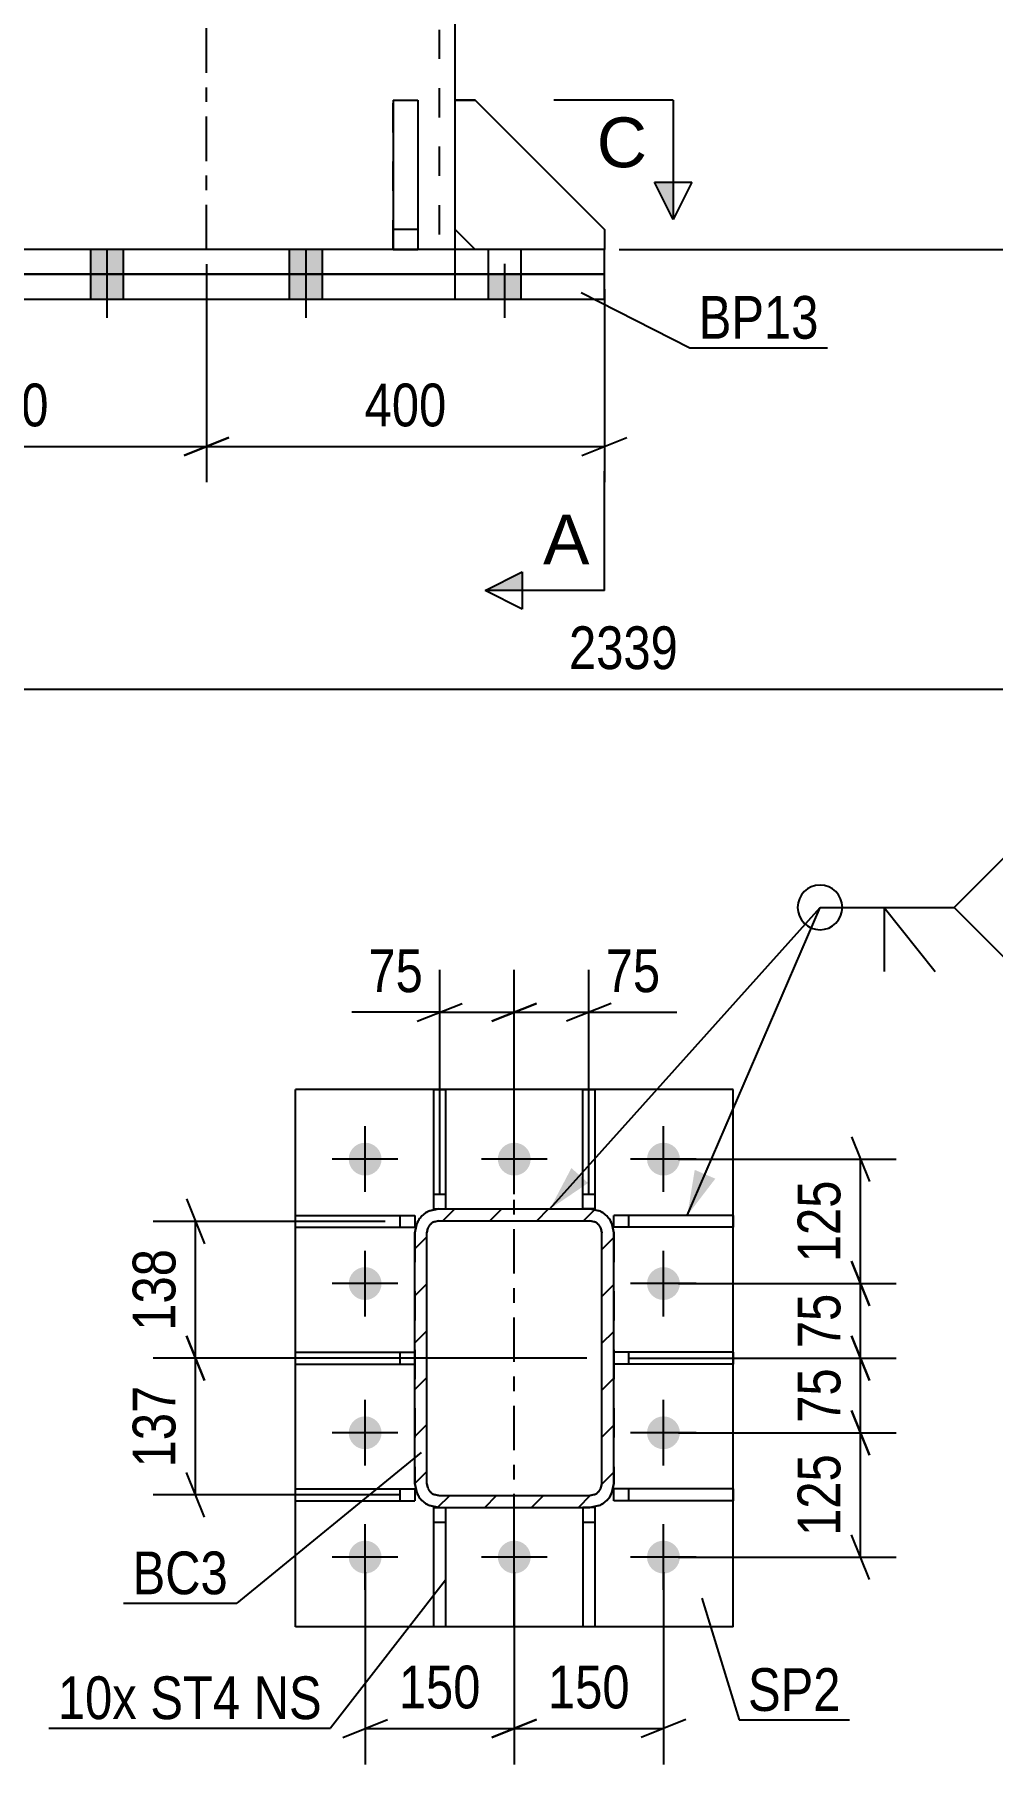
# Model space of a CAD drawing. Header units: millimetres. Extents: x 0 to 841, y 0 to 594.
# Drawn here: x 94.7 to 158.9, y 91.3 to 207.2 of the extents above; entities that cross this region are included whole.
import ezdxf

# ---------------------------------------------------------------- set-up
doc = ezdxf.new("R2010")
doc.units = ezdxf.units.MM
doc.linetypes.add('DXK_LINE_DOT2', pattern=[3.9198, 1.9599, -1.9599])
doc.linetypes.add('DXK_LINE_DOT3', pattern=[5.9187, 2.979, -0.9799, 0.9799, -0.9799])
doc.styles.add('Arial', font='arial.ttf', dxfattribs={"height": 0.2})
doc.styles.add('Arial Narrow', font='ARIALN.TTF', dxfattribs={"height": 0.2})

# ---------------------------------------------------------------- blocks, each defined once
blk = doc.blocks.new('Part-682105598-4507 - 4365')
at = {"color": 2, "linetype": 'Continuous'}
for p, q in [((118.72, 202.8), (118.72, 192.8)), ((118.72, 202.8), (120.39, 202.8)), ((120.39, 202.8), (120.39, 192.8)), ((120.39, 194.14), (118.72, 194.14)), ((118.72, 192.8), (120.39, 192.8))]:
    blk.add_line(p, q, dxfattribs=at)
blk = doc.blocks.new('Part-682105598-4438 - 4365')
at = {"color": 2, "linetype": 'Continuous'}
for p, q in [((124.22, 202.8), (122.89, 202.8)), ((132.89, 194.14), (124.22, 202.8)), ((124.22, 192.8), (122.89, 194.14)), ((132.89, 194.14), (132.89, 192.8))]:
    blk.add_line(p, q, dxfattribs=at)
at = {"color": 7, "linetype": 'DXK_LINE_DOT2'}
for p, q in [((122.89, 194.14), (122.89, 202.8)), ((132.89, 192.8), (124.22, 192.8))]:
    blk.add_line(p, q, dxfattribs=at)
blk = doc.blocks.new('Bolt-682105598-4375 - 4365')
at = {"linetype": 'Continuous'}
for points in [[(100.66, 192.8), (98.46, 192.8), (98.46, 191.14), (100.66, 191.14)], [(113.99, 192.8), (111.79, 192.8), (111.79, 191.14), (113.99, 191.14)]]:
    blk.add_hatch(color=1, dxfattribs=at).paths.add_polyline_path(points)
at = {"color": 1, "linetype": 'DXK_LINE_DOT2'}
for p, q in [((85.12, 191.14), (85.12, 192.8)), ((85.12, 191.14), (85.12, 192.8)), ((86.22, 189.87), (86.22, 192.8)), ((86.22, 189.87), (86.22, 192.8)), ((87.32, 191.14), (87.32, 192.8)), ((87.32, 191.14), (87.32, 192.8)), ((98.46, 191.14), (98.46, 192.8)), ((99.56, 189.87), (99.56, 192.8)), ((100.66, 191.14), (100.66, 192.8)), ((111.79, 191.14), (111.79, 192.8)), ((112.89, 189.87), (112.89, 192.8)), ((113.99, 191.14), (113.99, 192.8)), ((125.12, 191.14), (125.12, 192.8)), ((125.12, 191.14), (125.12, 192.8)), ((126.22, 189.87), (126.22, 192.8)), ((126.22, 189.87), (126.22, 192.8)), ((127.32, 191.14), (127.32, 192.8)), ((127.32, 191.14), (127.32, 192.8))]:
    blk.add_line(p, q, dxfattribs=at)
at = {"color": 1, "linetype": 'Continuous'}
for p, q in [((98.46, 191.14), (98.46, 192.8)), ((99.56, 189.87), (99.56, 192.8)), ((100.66, 191.14), (100.66, 192.8)), ((111.79, 191.14), (111.79, 192.8)), ((112.89, 189.87), (112.89, 192.8)), ((113.99, 191.14), (113.99, 192.8))]:
    blk.add_line(p, q, dxfattribs=at)
blk = doc.blocks.new('Part-682105598-4447 - 4365')
at = {"color": 7, "linetype": 'DXK_LINE_DOT3'}
blk.add_line((106.22, 192.8), (106.22, 242.8), dxfattribs=at)
at = {"color": 7, "linetype": 'DXK_LINE_DOT2'}
for p, q in [((121.82, 242.8), (121.82, 192.8)), ((122.89, 192.8), (89.56, 192.8))]:
    blk.add_line(p, q, dxfattribs=at)
at = {"color": 2, "linetype": 'Continuous'}
blk.add_line((122.89, 192.8), (122.89, 242.8), dxfattribs=at)
blk = doc.blocks.new('Part-682105598-4454 - 4365')
at = {"color": 7, "linetype": 'DXK_LINE_DOT2'}
for p, q in [((118.72, 192.8), (118.72, 202.8)), ((118.72, 202.8), (120.39, 202.8)), ((120.39, 202.8), (120.39, 192.8)), ((120.39, 194.14), (118.72, 194.14)), ((120.39, 192.8), (118.72, 192.8))]:
    blk.add_line(p, q, dxfattribs=at)
blk = doc.blocks.new('Part-682105598-4437 - 4365')
at = {"color": 7, "linetype": 'DXK_LINE_DOT2'}
for p, q in [((122.89, 194.14), (122.89, 202.8)), ((122.89, 202.8), (124.22, 202.8)), ((124.22, 202.8), (132.89, 194.14)), ((124.22, 192.8), (122.89, 194.14)), ((132.89, 194.14), (132.89, 192.8)), ((132.89, 192.8), (124.22, 192.8))]:
    blk.add_line(p, q, dxfattribs=at)
blk = doc.blocks.new('Part-682105598-4568 - 4365')
at = {"color": 2, "linetype": 'Continuous'}
for p, q in [((132.89, 192.8), (79.56, 192.8)), ((79.56, 192.8), (79.56, 191.14)), ((89.56, 191.14), (89.56, 192.8)), ((122.89, 191.14), (122.89, 192.8)), ((132.89, 191.14), (132.89, 192.8)), ((79.56, 191.14), (132.89, 191.14))]:
    blk.add_line(p, q, dxfattribs=at)
blk = doc.blocks.new('Part-682105598-38322 - 4365')
at = {"color": 2, "linetype": 'Continuous'}
for p, q in [((132.89, 191.14), (79.56, 191.14)), ((79.56, 191.14), (79.56, 189.47)), ((89.56, 189.47), (89.56, 191.14)), ((122.89, 189.47), (122.89, 191.14)), ((132.89, 189.47), (132.89, 191.14)), ((79.56, 189.47), (132.89, 189.47))]:
    blk.add_line(p, q, dxfattribs=at)
blk = doc.blocks.new('Bolt-682105598-38323 - 4365')
at = {"linetype": 'Continuous'}
for points in [[(87.32, 191.14), (85.12, 191.14), (85.12, 189.47), (87.32, 189.47)], [(87.32, 191.14), (85.12, 191.14), (85.12, 189.47), (87.32, 189.47)], [(100.66, 191.14), (98.46, 191.14), (98.46, 189.47), (100.66, 189.47)], [(100.66, 191.14), (98.46, 191.14), (98.46, 189.47), (100.66, 189.47)], [(113.99, 191.14), (111.79, 191.14), (111.79, 189.47), (113.99, 189.47)], [(113.99, 191.14), (111.79, 191.14), (111.79, 189.47), (113.99, 189.47)], [(127.32, 191.14), (125.12, 191.14), (125.12, 189.47), (127.32, 189.47)], [(127.32, 191.14), (125.12, 191.14), (125.12, 189.47), (127.32, 189.47)]]:
    blk.add_hatch(color=1, dxfattribs=at).paths.add_polyline_path(points)
at = {"color": 1, "linetype": 'Continuous'}
for p, q in [((85.12, 189.47), (85.12, 191.14)), ((85.12, 189.47), (85.12, 191.14)), ((86.22, 188.2), (86.22, 191.14)), ((86.22, 188.2), (86.22, 191.14)), ((87.32, 189.47), (87.32, 191.14)), ((87.32, 189.47), (87.32, 191.14)), ((98.46, 189.47), (98.46, 191.14)), ((98.46, 189.47), (98.46, 191.14)), ((99.56, 188.2), (99.56, 191.14)), ((99.56, 188.2), (99.56, 191.14)), ((100.66, 189.47), (100.66, 191.14)), ((100.66, 189.47), (100.66, 191.14)), ((111.79, 189.47), (111.79, 191.14)), ((111.79, 189.47), (111.79, 191.14)), ((112.89, 188.2), (112.89, 191.14)), ((112.89, 188.2), (112.89, 191.14)), ((113.99, 189.47), (113.99, 191.14)), ((113.99, 189.47), (113.99, 191.14)), ((125.12, 189.47), (125.12, 191.14)), ((125.12, 189.47), (125.12, 191.14)), ((126.22, 188.2), (126.22, 191.14)), ((126.22, 188.2), (126.22, 191.14)), ((127.32, 189.47), (127.32, 191.14)), ((127.32, 189.47), (127.32, 191.14))]:
    blk.add_line(p, q, dxfattribs=at)
blk = doc.blocks.new('Part-682105598-2612 - 2602')
at = {"color": 2, "linetype": 'Continuous'}
for p, q in [((141.52, 128.06), (133.52, 128.06)), ((133.52, 127.26), (133.52, 128.06)), ((141.52, 128.06), (141.52, 127.26)), ((141.52, 127.26), (133.52, 127.26))]:
    blk.add_line(p, q, dxfattribs=at)
at = {"color": 7, "linetype": 'DXK_LINE_DOT2'}
blk.add_line((134.52, 127.26), (134.52, 128.06), dxfattribs=at)
blk = doc.blocks.new('Part-682105598-2622 - 2602')
at = {"color": 2, "linetype": 'Continuous'}
for p, q in [((121.45, 100.49), (121.45, 108.49)), ((121.45, 108.49), (121.79, 108.49)), ((122.25, 108.49), (122.25, 100.49)), ((122.25, 100.49), (121.45, 100.49))]:
    blk.add_line(p, q, dxfattribs=at)
at = {"color": 7, "linetype": 'DXK_LINE_DOT2'}
for p, q in [((121.79, 108.49), (122.25, 108.49)), ((121.45, 107.49), (122.25, 107.49))]:
    blk.add_line(p, q, dxfattribs=at)
blk = doc.blocks.new('Part-682105598-2627 - 2602')
at = {"color": 2, "linetype": 'Continuous'}
for p, q in [((131.45, 108.49), (131.45, 100.49)), ((132.25, 108.49), (131.92, 108.49)), ((132.25, 108.49), (132.25, 100.49)), ((132.25, 100.49), (131.45, 100.49))]:
    blk.add_line(p, q, dxfattribs=at)
at = {"color": 7, "linetype": 'DXK_LINE_DOT2'}
for p, q in [((131.92, 108.49), (131.45, 108.49)), ((131.45, 107.49), (132.25, 107.49))]:
    blk.add_line(p, q, dxfattribs=at)
blk = doc.blocks.new('Part-682105598-2658 - 2602')
at = {"linetype": 'Continuous'}
h = blk.add_hatch(dxfattribs=at)
h.set_pattern_fill('', scale=0.7, style=0, pattern_type=0)
h.set_pattern_definition([(45, (120.1851, 110.0929), (-1.57154, 1.57154), [])])
h.paths.add_polyline_path([(120.19, 126.89), (120.19, 110.09), (120.31, 109.48), (120.65, 108.96), (121.17, 108.61), (121.79, 108.49), (131.92, 108.49), (132.53, 108.61), (133.05, 108.96), (133.4, 109.48), (133.52, 110.09), (133.52, 126.89), (133.4, 127.51), (133.05, 128.02), (132.53, 128.37), (131.92, 128.49), (121.79, 128.49), (121.17, 128.37), (120.65, 128.02), (120.31, 127.51)])
h.paths.add_polyline_path([(121.22, 127.46), (121.48, 127.63), (121.79, 127.69), (131.92, 127.69), (132.22, 127.63), (132.48, 127.46), (132.66, 127.2), (132.72, 126.89), (132.72, 110.09), (132.66, 109.79), (132.48, 109.53), (132.22, 109.35), (131.92, 109.29), (121.79, 109.29), (121.48, 109.35), (121.22, 109.53), (121.05, 109.79), (120.99, 110.09), (120.99, 126.89), (121.05, 127.2)])
at = {"color": 7, "linetype": 'DXK_LINE_DOT2'}
for p, q in [((121.17, 128.37), (121.79, 128.49)), ((121.79, 127.69), (121.48, 127.63)), ((121.79, 128.49), (131.92, 128.49)), ((121.79, 127.69), (131.92, 127.69)), ((131.92, 128.49), (132.53, 128.37)), ((132.22, 127.63), (131.92, 127.69)), ((120.19, 126.89), (120.31, 127.51)), ((120.19, 126.89), (120.19, 110.09)), ((121.05, 127.2), (120.99, 126.89)), ((120.99, 110.09), (120.99, 126.89)), ((132.72, 126.89), (132.66, 127.2)), ((132.72, 110.09), (132.72, 126.89)), ((133.4, 127.51), (133.52, 126.89)), ((133.52, 126.89), (133.52, 110.09)), ((120.31, 109.48), (120.19, 110.09)), ((120.99, 110.09), (121.05, 109.79)), ((121.48, 109.35), (121.79, 109.29)), ((121.79, 109.29), (131.92, 109.29)), ((131.92, 109.29), (132.22, 109.35)), ((132.66, 109.79), (132.72, 110.09)), ((133.52, 110.09), (133.4, 109.48)), ((121.79, 108.49), (121.17, 108.61)), ((121.79, 108.49), (131.92, 108.49)), ((132.53, 108.61), (131.92, 108.49))]:
    blk.add_line(p, q, dxfattribs=at)
at = {"color": 2, "linetype": 'Continuous'}
for p, q in [((121.79, 128.49), (121.17, 128.37)), ((121.48, 127.63), (121.79, 127.69)), ((121.79, 128.49), (131.92, 128.49)), ((121.79, 127.69), (131.92, 127.69)), ((132.53, 128.37), (131.92, 128.49)), ((131.92, 127.69), (132.22, 127.63)), ((120.31, 127.51), (120.19, 126.89)), ((120.19, 110.09), (120.19, 126.89)), ((120.99, 126.89), (121.05, 127.2)), ((120.99, 110.09), (120.99, 126.89)), ((132.66, 127.2), (132.72, 126.89)), ((132.72, 110.09), (132.72, 126.89)), ((133.52, 126.89), (133.4, 127.51)), ((133.52, 110.09), (133.52, 126.89)), ((120.19, 110.09), (120.31, 109.48)), ((121.05, 109.79), (120.99, 110.09)), ((121.79, 109.29), (121.48, 109.35)), ((121.79, 109.29), (131.92, 109.29)), ((132.22, 109.35), (131.92, 109.29)), ((132.72, 110.09), (132.66, 109.79)), ((133.4, 109.48), (133.52, 110.09)), ((121.17, 108.61), (121.79, 108.49)), ((121.79, 108.49), (131.92, 108.49)), ((131.92, 108.49), (132.53, 108.61))]:
    blk.add_line(p, q, dxfattribs=at)
at = {"color": 7, "linetype": 'DXK_LINE_DOT3'}
blk.add_line((126.85, 118.49), (126.85, 118.49), dxfattribs=at)
at = {"color": 7, "linetype": 'DXK_LINE_DOT2'}
for centre, radius, start, end in [((121.79, 126.89), 1.6, 112.5, 157.5), ((121.79, 126.89), 0.8, 112.5, 157.5), ((131.92, 126.89), 0.8, 22.5, 67.5), ((131.92, 126.89), 1.6, 22.5, 67.5), ((121.79, 110.09), 1.6, 202.5, 247.5), ((121.79, 110.09), 0.8, 202.5, 247.5), ((131.92, 110.09), 0.8, 292.5, 337.5), ((131.92, 110.09), 1.6, 292.5, 337.5)]:
    blk.add_arc(centre, radius, start, end, dxfattribs=at)
at = {"color": 2, "linetype": 'Continuous'}
for centre, radius, start, end in [((121.79, 126.89), 1.6, 112.5, 157.5), ((121.79, 126.89), 0.8, 112.5, 157.5), ((131.92, 126.89), 0.8, 22.5, 67.5), ((131.92, 126.89), 1.6, 22.5, 67.5), ((121.79, 110.09), 1.6, 202.5, 247.5), ((121.79, 110.09), 0.8, 202.5, 247.5), ((131.92, 110.09), 0.8, 292.5, 337.5), ((131.92, 110.09), 1.6, 292.5, 337.5)]:
    blk.add_arc(centre, radius, start, end, dxfattribs=at)
blk = doc.blocks.new('Part-682105598-2642 - 2602')
at = {"color": 2, "linetype": 'Continuous'}
for p, q in [((112.19, 100.49), (112.19, 136.49)), ((141.52, 136.49), (112.19, 136.49)), ((141.52, 100.49), (141.52, 136.49)), ((141.52, 100.49), (112.19, 100.49))]:
    blk.add_line(p, q, dxfattribs=at)
at = {"color": 7, "linetype": 'DXK_LINE_DOT3'}
blk.add_line((126.85, 100.49), (126.85, 136.49), dxfattribs=at)
blk = doc.blocks.new('Bolt-682105598-2728 - 2602')
at = {"linetype": 'Continuous'}
for points in [[(115.75, 131.83, -1), (117.95, 131.83, -1)], [(125.75, 131.83, -1), (127.95, 131.83, -1)], [(135.75, 131.83, -1), (137.95, 131.83, -1)], [(115.75, 123.49, -1), (117.95, 123.49, -1)], [(135.75, 123.49, -1), (137.95, 123.49, -1)], [(115.75, 113.49, -1), (117.95, 113.49, -1)], [(135.75, 113.49, -1), (137.95, 113.49, -1)], [(115.75, 105.16, -1), (117.95, 105.16, -1)], [(125.75, 105.16, -1), (127.95, 105.16, -1)], [(135.75, 105.16, -1), (137.95, 105.16, -1)]]:
    blk.add_hatch(color=1, dxfattribs=at).paths.add_polyline_path(points)
at = {"color": 1, "linetype": 'Continuous'}
for p, q in [((116.85, 129.63), (116.85, 134.03)), ((126.85, 129.63), (126.85, 134.03)), ((136.85, 129.63), (136.85, 134.03)), ((119.05, 131.83), (114.65, 131.83)), ((129.05, 131.83), (124.65, 131.83)), ((139.05, 131.83), (134.65, 131.83)), ((116.85, 121.29), (116.85, 125.69)), ((136.85, 121.29), (136.85, 125.69)), ((119.05, 123.49), (114.65, 123.49)), ((139.05, 123.49), (134.65, 123.49)), ((116.85, 111.29), (116.85, 115.69)), ((136.85, 111.29), (136.85, 115.69)), ((119.05, 113.49), (114.65, 113.49)), ((139.05, 113.49), (134.65, 113.49)), ((116.85, 102.96), (116.85, 107.36)), ((126.85, 102.96), (126.85, 107.36)), ((136.85, 102.96), (136.85, 107.36)), ((119.05, 105.16), (114.65, 105.16)), ((129.05, 105.16), (124.65, 105.16)), ((139.05, 105.16), (134.65, 105.16))]:
    blk.add_line(p, q, dxfattribs=at)
blk = doc.blocks.new('Part-682105598-2664 - 2602')
at = {"color": 2, "linetype": 'Continuous'}
for p, q in [((141.52, 118.89), (133.52, 118.89)), ((141.52, 118.89), (141.52, 118.09)), ((141.52, 118.09), (133.52, 118.09))]:
    blk.add_line(p, q, dxfattribs=at)
at = {"color": 7, "linetype": 'DXK_LINE_DOT2'}
for p, q in [((133.52, 118.89), (133.52, 118.09)), ((134.52, 118.09), (134.52, 118.89))]:
    blk.add_line(p, q, dxfattribs=at)
blk = doc.blocks.new('Part-682105598-2669 - 2602')
at = {"color": 2, "linetype": 'Continuous'}
for p, q in [((112.19, 127.26), (112.19, 128.06)), ((112.19, 128.06), (120.19, 128.06)), ((120.19, 128.06), (120.19, 127.26)), ((112.19, 127.26), (120.19, 127.26))]:
    blk.add_line(p, q, dxfattribs=at)
at = {"color": 7, "linetype": 'DXK_LINE_DOT2'}
blk.add_line((119.19, 127.26), (119.19, 128.06), dxfattribs=at)
blk = doc.blocks.new('Part-682105598-2679 - 2602')
at = {"color": 2, "linetype": 'Continuous'}
for p, q in [((112.19, 118.09), (112.19, 118.89)), ((112.19, 118.89), (120.19, 118.89)), ((112.19, 118.09), (120.19, 118.09))]:
    blk.add_line(p, q, dxfattribs=at)
at = {"color": 7, "linetype": 'DXK_LINE_DOT2'}
for p, q in [((119.19, 118.09), (119.19, 118.89)), ((120.19, 118.89), (120.19, 118.09))]:
    blk.add_line(p, q, dxfattribs=at)
blk = doc.blocks.new('Part-682105598-2684 - 2602')
at = {"color": 2, "linetype": 'Continuous'}
for p, q in [((121.45, 128.49), (121.45, 136.49)), ((121.45, 136.49), (122.25, 136.49)), ((122.25, 136.49), (122.25, 128.49)), ((121.45, 128.49), (121.79, 128.49))]:
    blk.add_line(p, q, dxfattribs=at)
at = {"color": 7, "linetype": 'DXK_LINE_DOT2'}
for p, q in [((121.45, 129.49), (122.25, 129.49)), ((121.79, 128.49), (122.25, 128.49))]:
    blk.add_line(p, q, dxfattribs=at)
blk = doc.blocks.new('Part-682105598-2689 - 2602')
at = {"color": 2, "linetype": 'Continuous'}
for p, q in [((131.45, 128.49), (131.45, 136.49)), ((131.45, 136.49), (132.25, 136.49)), ((132.25, 136.49), (132.25, 128.49)), ((132.25, 128.49), (131.92, 128.49))]:
    blk.add_line(p, q, dxfattribs=at)
at = {"color": 7, "linetype": 'DXK_LINE_DOT2'}
for p, q in [((131.45, 129.49), (132.25, 129.49)), ((131.92, 128.49), (131.45, 128.49))]:
    blk.add_line(p, q, dxfattribs=at)
blk = doc.blocks.new('Part-682105598-2692 - 2602')
at = {"color": 2, "linetype": 'Continuous'}
for p, q in [((141.52, 109.73), (133.52, 109.73)), ((133.52, 108.93), (133.52, 109.73)), ((141.52, 109.73), (141.52, 108.93)), ((141.52, 108.93), (133.52, 108.93))]:
    blk.add_line(p, q, dxfattribs=at)
at = {"color": 7, "linetype": 'DXK_LINE_DOT2'}
blk.add_line((134.52, 108.93), (134.52, 109.73), dxfattribs=at)
blk = doc.blocks.new('Part-682105598-2695 - 2602')
at = {"color": 2, "linetype": 'Continuous'}
for p, q in [((112.19, 108.93), (112.19, 109.73)), ((112.19, 109.73), (120.19, 109.73)), ((120.19, 109.73), (120.19, 108.93)), ((112.19, 108.93), (120.19, 108.93))]:
    blk.add_line(p, q, dxfattribs=at)
at = {"color": 7, "linetype": 'DXK_LINE_DOT2'}
blk.add_line((119.19, 108.93), (119.19, 109.73), dxfattribs=at)
blk = doc.blocks.new('StraightDimension-682105598-42518 - 4365')
at = {"color": 7, "linetype": 'Continuous'}
for p, q in [((229.16, 290.3), (227.96, 293.3)), ((190.84, 291.8), (237.18, 291.8)), ((228.56, 192.8), (228.56, 291.8)), ((227.96, 194.3), (229.16, 191.3)), ((133.89, 192.8), (231.69, 192.8))]:
    blk.add_line(p, q, dxfattribs=at)
at = {"color": 0}
blk.add_wipeout([(227.81, 246.56), (223.61, 246.56), (223.61, 238.05), (227.81, 238.05)], dxfattribs=at)
at = {"color": 3, "style": 'Arial Narrow'}
blk.add_text('4542', height=2.863, rotation=90.0002, dxfattribs=at).set_placement((227.21, 238.65))
at = {"color": 0, "linetype": 'Continuous'}
for points in [[(237.78, 292.4), (237.78, 296.6), (229.26, 296.6), (229.26, 292.4)], [(232.29, 193.4), (232.29, 197.6), (229.26, 197.6), (229.26, 193.4)]]:
    blk.add_wipeout(points, dxfattribs=at)
at = {"color": 3, "linetype": 'Continuous', "style": 'Arial Narrow'}
for s, height, p in [('4542', 2.863, (229.86, 293)), ('0', 2.86, (229.86, 194))]:
    blk.add_text(s, height=height, dxfattribs=at).set_placement(p)
blk = doc.blocks.new('StraightDimension-682105598-4850 - 4365')
at = {"color": 7, "linetype": 'Continuous'}
blk.add_line((56.22, 163.32), (212.13, 163.32), dxfattribs=at)
at = {"color": 0}
blk.add_wipeout([(138.43, 164.07), (138.43, 168.27), (129.92, 168.27), (129.92, 164.07)], dxfattribs=at)
at = {"color": 3, "style": 'Arial Narrow'}
blk.add_text('2339', height=2.863, dxfattribs=at).set_placement((130.52, 164.67))
blk = doc.blocks.new('StraightDimension-682105598-4859 - 4365')
at = {"color": 7, "linetype": 'Continuous'}
for p, q in [((106.22, 191.8), (106.22, 177.19)), ((132.89, 190.14), (132.89, 177.19)), ((107.72, 180.19), (104.72, 178.99)), ((131.39, 178.99), (134.39, 180.19)), ((106.22, 179.59), (132.89, 179.59))]:
    blk.add_line(p, q, dxfattribs=at)
at = {"color": 0}
blk.add_wipeout([(122.9, 180.34), (122.9, 184.54), (116.22, 184.54), (116.22, 180.34)], dxfattribs=at)
at = {"color": 3, "style": 'Arial Narrow'}
blk.add_text('400', height=2.863, dxfattribs=at).set_placement((116.82, 180.94))
blk = doc.blocks.new('StraightDimension-682105598-4872 - 4365')
at = {"color": 7, "linetype": 'Continuous'}
for p, q in [((106.22, 191.8), (106.22, 177.19)), ((79.56, 190.14), (79.56, 177.19)), ((81.06, 180.19), (78.06, 178.99)), ((104.72, 178.99), (107.72, 180.19)), ((79.56, 179.59), (106.22, 179.59))]:
    blk.add_line(p, q, dxfattribs=at)
at = {"color": 0}
blk.add_wipeout([(96.23, 180.34), (96.23, 184.54), (89.55, 184.54), (89.55, 180.34)], dxfattribs=at)
at = {"color": 3, "style": 'Arial Narrow'}
blk.add_text('400', height=2.863, dxfattribs=at).set_placement((90.15, 180.94))
blk = doc.blocks.new('StraightDimension-682105598-38431 - 2602')
at = {"color": 7, "linetype": 'Continuous'}
for p, q in [((126.85, 104.16), (126.85, 91.27)), ((136.85, 104.16), (136.85, 91.27)), ((125.35, 93.07), (128.35, 94.27)), ((138.35, 94.27), (135.35, 93.07)), ((126.85, 93.67), (136.85, 93.67))]:
    blk.add_line(p, q, dxfattribs=at)
at = {"color": 0}
blk.add_wipeout([(135.19, 94.42), (135.19, 98.62), (128.51, 98.62), (128.51, 94.42)], dxfattribs=at)
at = {"color": 3, "style": 'Arial Narrow'}
blk.add_text('150', height=2.863, dxfattribs=at).set_placement((129.11, 95.02))
blk = doc.blocks.new('StraightDimension-682105598-16149 - 2602')
at = {"color": 7, "linetype": 'Continuous'}
for p, q in [((104.88, 129.16), (106.08, 126.16)), ((118.19, 127.66), (102.63, 127.66)), ((105.48, 118.49), (105.48, 127.66)), ((106.08, 116.99), (104.88, 119.99)), ((131.72, 118.49), (102.63, 118.49))]:
    blk.add_line(p, q, dxfattribs=at)
at = {"color": 0}
blk.add_wipeout([(104.73, 126.42), (100.53, 126.42), (100.53, 119.73), (104.73, 119.73)], dxfattribs=at)
at = {"color": 3, "style": 'Arial Narrow'}
blk.add_text('138', height=2.863, rotation=90.0002, dxfattribs=at).set_placement((104.13, 120.33))
blk = doc.blocks.new('StraightDimension-682105598-38444 - 2602')
at = {"color": 7, "linetype": 'Continuous'}
for p, q in [((149.46, 133.33), (150.66, 130.33)), ((137.85, 131.83), (152.46, 131.83)), ((150.06, 123.49), (150.06, 131.83)), ((150.66, 121.99), (149.46, 124.99)), ((137.85, 123.49), (152.46, 123.49))]:
    blk.add_line(p, q, dxfattribs=at)
at = {"color": 0}
blk.add_wipeout([(149.31, 131), (145.11, 131), (145.11, 124.32), (149.31, 124.32)], dxfattribs=at)
at = {"color": 3, "style": 'Arial Narrow'}
blk.add_text('125', height=2.863, rotation=90.0002, dxfattribs=at).set_placement((148.71, 124.92))
blk = doc.blocks.new('StraightDimension-682105598-2894 - 2602')
at = {"color": 7, "linetype": 'Continuous'}
for p, q in [((126.85, 129.49), (126.85, 144.52)), ((131.85, 129.49), (131.85, 144.52)), ((125.35, 141.07), (128.35, 142.27)), ((126.85, 141.67), (131.85, 141.67)), ((133.35, 142.27), (130.35, 141.07)), ((131.85, 141.67), (137.76, 141.67)), ((131.85, 141.67), (137.76, 141.67))]:
    blk.add_line(p, q, dxfattribs=at)
at = {"color": 0}
blk.add_wipeout([(137.23, 142.42), (137.23, 146.62), (132.38, 146.62), (132.38, 142.42)], dxfattribs=at)
at = {"color": 3, "style": 'Arial Narrow'}
blk.add_text('75', height=2.863, dxfattribs=at).set_placement((132.98, 143.02))
blk = doc.blocks.new('StraightDimension-682105598-2900 - 2602')
at = {"color": 7, "linetype": 'Continuous'}
for p, q in [((121.85, 129.49), (121.85, 144.52)), ((126.85, 129.49), (126.85, 144.52)), ((121.85, 141.67), (115.95, 141.67)), ((121.85, 141.67), (115.95, 141.67)), ((120.35, 141.07), (123.35, 142.27)), ((121.85, 141.67), (126.85, 141.67)), ((128.35, 142.27), (125.35, 141.07))]:
    blk.add_line(p, q, dxfattribs=at)
at = {"color": 0}
blk.add_wipeout([(121.33, 142.42), (121.33, 146.62), (116.47, 146.62), (116.47, 142.42)], dxfattribs=at)
at = {"color": 3, "style": 'Arial Narrow'}
blk.add_text('75', height=2.863, dxfattribs=at).set_placement((117.07, 143.02))
blk = doc.blocks.new('StraightDimension-682105598-16150 - 2602')
at = {"color": 7, "linetype": 'Continuous'}
for p, q in [((104.88, 119.99), (106.08, 116.99)), ((131.72, 118.49), (102.63, 118.49)), ((105.48, 109.33), (105.48, 118.49)), ((106.08, 107.83), (104.88, 110.83)), ((119.19, 109.33), (102.63, 109.33))]:
    blk.add_line(p, q, dxfattribs=at)
at = {"color": 0}
blk.add_wipeout([(104.73, 117.25), (100.53, 117.25), (100.53, 110.57), (104.73, 110.57)], dxfattribs=at)
at = {"color": 3, "style": 'Arial Narrow'}
blk.add_text('137', height=2.863, rotation=90.0002, dxfattribs=at).set_placement((104.13, 111.17))
blk = doc.blocks.new('StraightDimension-682105598-38429 - 2602')
at = {"color": 7, "linetype": 'Continuous'}
for p, q in [((116.85, 104.16), (116.85, 91.27)), ((126.85, 104.16), (126.85, 91.27)), ((115.35, 93.07), (118.35, 94.27)), ((128.35, 94.27), (125.35, 93.07)), ((116.85, 93.67), (126.85, 93.67))]:
    blk.add_line(p, q, dxfattribs=at)
at = {"color": 0}
blk.add_wipeout([(125.19, 94.42), (125.19, 98.62), (118.51, 98.62), (118.51, 94.42)], dxfattribs=at)
at = {"color": 3, "style": 'Arial Narrow'}
blk.add_text('150', height=2.863, dxfattribs=at).set_placement((119.11, 95.02))
blk = doc.blocks.new('StraightDimension-682105598-38445 - 2602')
at = {"color": 7, "linetype": 'Continuous'}
for p, q in [((149.46, 124.99), (150.66, 121.99)), ((137.85, 123.49), (152.46, 123.49)), ((150.06, 118.49), (150.06, 123.49)), ((150.66, 116.99), (149.46, 119.99)), ((134.52, 118.49), (152.46, 118.49))]:
    blk.add_line(p, q, dxfattribs=at)
at = {"color": 0}
blk.add_wipeout([(149.31, 123.42), (145.11, 123.42), (145.11, 118.56), (149.31, 118.56)], dxfattribs=at)
at = {"color": 3, "style": 'Arial Narrow'}
blk.add_text('75', height=2.863, rotation=90.0002, dxfattribs=at).set_placement((148.71, 119.16))
blk = doc.blocks.new('StraightDimension-682105598-38446 - 2602')
at = {"color": 7, "linetype": 'Continuous'}
for p, q in [((149.46, 119.99), (150.66, 116.99)), ((134.52, 118.49), (152.46, 118.49)), ((150.06, 113.49), (150.06, 118.49)), ((150.66, 111.99), (149.46, 114.99)), ((137.85, 113.49), (152.46, 113.49))]:
    blk.add_line(p, q, dxfattribs=at)
at = {"color": 0}
blk.add_wipeout([(149.31, 118.42), (145.11, 118.42), (145.11, 113.56), (149.31, 113.56)], dxfattribs=at)
at = {"color": 3, "style": 'Arial Narrow'}
blk.add_text('75', height=2.863, rotation=90.0002, dxfattribs=at).set_placement((148.71, 114.16))
blk = doc.blocks.new('StraightDimension-682105598-38447 - 2602')
at = {"color": 7, "linetype": 'Continuous'}
for p, q in [((149.46, 114.99), (150.66, 111.99)), ((137.85, 113.49), (152.46, 113.49)), ((150.06, 105.16), (150.06, 113.49)), ((150.66, 103.66), (149.46, 106.66)), ((137.85, 105.16), (152.46, 105.16))]:
    blk.add_line(p, q, dxfattribs=at)
at = {"color": 0}
blk.add_wipeout([(149.31, 112.67), (145.11, 112.67), (145.11, 105.98), (149.31, 105.98)], dxfattribs=at)
at = {"color": 3, "style": 'Arial Narrow'}
blk.add_text('125', height=2.863, rotation=90.0002, dxfattribs=at).set_placement((148.71, 106.58))
blk = doc.blocks.new('SectionMark-682105598-5031 - 4365')
at = {"linetype": 'Continuous'}
for points in [[(68.57, 197.3), (69.82, 197.3), (68.57, 194.8)], [(136.25, 197.3), (137.5, 197.3), (137.5, 194.8)]]:
    blk.add_hatch(color=6, dxfattribs=at).paths.add_polyline_path(points)
at = {"color": 6, "linetype": 'Continuous'}
for p, q in [((68.57, 202.8), (76.57, 202.8)), ((68.57, 202.8), (68.57, 194.8)), ((137.5, 202.8), (129.5, 202.8)), ((137.5, 202.8), (137.5, 194.8)), ((68.57, 194.8), (67.32, 197.3)), ((69.82, 197.3), (67.32, 197.3)), ((68.57, 194.8), (69.82, 197.3)), ((136.25, 197.3), (138.75, 197.3)), ((137.5, 194.8), (136.25, 197.3)), ((138.75, 197.3), (137.5, 194.8))]:
    blk.add_line(p, q, dxfattribs=at)
at = {"color": 0, "linetype": 'Continuous'}
for points in [[(73.69, 198.3), (73.69, 201.8), (70.32, 201.8), (70.32, 198.3)], [(135.75, 198.3), (135.75, 201.8), (132.38, 201.8), (132.38, 198.3)]]:
    blk.add_wipeout(points, dxfattribs=at)
at = {"color": 3, "linetype": 'Continuous', "style": 'Arial'}
for p in [(70.32, 198.3), (132.38, 198.3)]:
    blk.add_text('C', height=3.34, dxfattribs=at).set_placement(p)
blk = doc.blocks.new('SectionMark-682105598-5035 - 4365')
at = {"linetype": 'Continuous'}
blk.add_hatch(color=6, dxfattribs=at).paths.add_polyline_path([(127.39, 171.19), (127.39, 169.94), (124.89, 169.94)])
at = {"color": 6, "linetype": 'Continuous'}
for p, q in [((132.89, 169.94), (132.89, 177.94)), ((124.89, 169.94), (127.39, 171.19)), ((127.39, 171.19), (127.39, 168.69)), ((132.89, 169.94), (124.89, 169.94)), ((127.39, 168.69), (124.89, 169.94))]:
    blk.add_line(p, q, dxfattribs=at)
at = {"color": 0, "linetype": 'Continuous'}
blk.add_wipeout([(131.89, 171.69), (131.89, 175.19), (128.78, 175.19), (128.78, 171.69)], dxfattribs=at)
at = {"color": 3, "linetype": 'Continuous', "style": 'Arial'}
blk.add_text('A', height=3.34, dxfattribs=at).set_placement((128.78, 171.69))
blk = doc.blocks.new('Mark-682105598-41638 - 4365')
at = {"color": 30, "linetype": 'Continuous'}
for p, q in [((131.33, 189.9), (138.62, 186.21)), ((138.62, 186.21), (147.86, 186.21))]:
    blk.add_line(p, q, dxfattribs=at)
at = {"color": 0}
blk.add_wipeout([(147.26, 186.81), (147.26, 189.81), (139.22, 189.81), (139.22, 186.81)], dxfattribs=at)
blk.add_wipeout([(147.26, 186.81), (147.26, 189.81), (139.22, 189.81), (139.22, 186.81)], dxfattribs=at)
at = {"color": 3, "style": 'Arial Narrow'}
blk.add_text('BP13', height=2.863, dxfattribs=at).set_placement((139.22, 186.81))
blk = doc.blocks.new('Mark-682105598-2654 - 2602')
at = {"color": 30, "linetype": 'Continuous'}
for p in [(120.6, 112.16), (100.66, 102.07)]:
    blk.add_line(p, (108.26, 102.07), dxfattribs=at)
at = {"color": 0}
blk.add_wipeout([(107.66, 102.67), (107.66, 105.67), (101.26, 105.67), (101.26, 102.67)], dxfattribs=at)
blk.add_wipeout([(107.66, 102.67), (107.66, 105.67), (101.26, 105.67), (101.26, 102.67)], dxfattribs=at)
at = {"color": 3, "style": 'Arial Narrow'}
blk.add_text('BC3', height=2.863, dxfattribs=at).set_placement((101.26, 102.67))
blk = doc.blocks.new('Mark-682105598-2638 - 2602')
at = {"color": 30, "linetype": 'Continuous'}
for p, q in [((139.43, 102.41), (141.92, 94.25)), ((141.92, 94.25), (149.33, 94.25))]:
    blk.add_line(p, q, dxfattribs=at)
at = {"color": 0}
blk.add_wipeout([(148.73, 94.85), (148.73, 97.85), (142.52, 97.85), (142.52, 94.85)], dxfattribs=at)
blk.add_wipeout([(148.73, 94.85), (148.73, 97.85), (142.52, 97.85), (142.52, 94.85)], dxfattribs=at)
at = {"color": 3, "style": 'Arial Narrow'}
blk.add_text('SP2', height=2.863, dxfattribs=at).set_placement((142.52, 94.85))
blk = doc.blocks.new('WeldMark-682105598-24332 - 2602')
at = {"linetype": 'Continuous'}
for points in [[(131.8, 130.23), (129.24, 128.49), (130.68, 131.23)], [(140.33, 130.52), (138.45, 128.06), (138.95, 131.11)]]:
    blk.add_hatch(color=30, dxfattribs=at).paths.add_polyline_path(points)
at = {"color": 30, "linetype": 'Continuous'}
for p, q in [((129.24, 128.49), (147.35, 148.7)), ((138.45, 128.06), (147.35, 148.7)), ((147.35, 148.7), (156.35, 148.7))]:
    blk.add_line(p, q, dxfattribs=at)
at = {"color": 3, "linetype": 'Continuous'}
for q in [(155.07, 144.41), (151.64, 144.41)]:
    blk.add_line((151.64, 148.7), q, dxfattribs=at)
for start, end in [(90, 270), (270, 90)]:
    blk.add_arc((147.35, 148.7), 1.5, start, end, dxfattribs=at)
at = {"color": 0, "linetype": 'Continuous'}
blk.add_wipeout([(166.43, 148.05), (166.43, 150.55), (159.95, 150.55), (159.95, 148.05)], dxfattribs=at)
blk.add_wipeout([(166.43, 148.05), (166.43, 150.55), (159.95, 150.55), (159.95, 148.05)], dxfattribs=at)
at = {"color": 3, "linetype": 'Continuous'}
for q in [(160.64, 152.98), (160.64, 144.41)]:
    blk.add_line((156.35, 148.7), q, dxfattribs=at)
at = {"color": 3, "linetype": 'Continuous', "style": 'Arial'}
blk.add_text('TYP', height=2.388, dxfattribs=at).set_placement((159.95, 148.05))
blk = doc.blocks.new('MarkSet-682105598-31949 - 2602')
at = {"color": 30, "linetype": 'Continuous'}
for p in [(122.25, 103.61), (95.65, 93.7)]:
    blk.add_line(p, (114.54, 93.7), dxfattribs=at)
at = {"color": 0}
for points in [[(101.55, 94.3), (101.55, 97.3), (96.25, 97.3), (96.25, 94.3)], [(108.48, 94.3), (108.48, 97.3), (102.45, 97.3), (102.45, 94.3)], [(113.94, 94.3), (113.94, 97.3), (109.38, 97.3), (109.38, 94.3)]]:
    blk.add_wipeout(points, dxfattribs=at)
for points in [[(101.55, 94.3), (101.55, 97.3), (96.25, 97.3), (96.25, 94.3)], [(108.48, 94.3), (108.48, 97.3), (102.45, 97.3), (102.45, 94.3)], [(113.94, 94.3), (113.94, 97.3), (109.38, 97.3), (109.38, 94.3)]]:
    blk.add_wipeout(points, dxfattribs=at)
at = {"color": 3, "style": 'Arial Narrow'}
for s, p in [('10x', (96.25, 94.3)), ('ST4', (102.45, 94.3)), ('NS', (109.38, 94.3))]:
    blk.add_text(s, height=2.863, dxfattribs=at).set_placement(p)

msp = doc.modelspace()

# ---------------------------------------------------------------- block references
for name in ['Part-682105598-4447 - 4365', 'StraightDimension-682105598-42518 - 4365', 'Part-682105598-4507 - 4365', 'Part-682105598-4454 - 4365', 'Part-682105598-4438 - 4365', 'Part-682105598-4437 - 4365', 'Part-682105598-4568 - 4365', 'Bolt-682105598-4375 - 4365', 'Part-682105598-38322 - 4365', 'Bolt-682105598-38323 - 4365', 'Part-682105598-2642 - 2602', 'Part-682105598-2684 - 2602', 'Part-682105598-2689 - 2602', 'Bolt-682105598-2728 - 2602', 'Part-682105598-2669 - 2602', 'Part-682105598-2658 - 2602', 'Part-682105598-2612 - 2602', 'Part-682105598-2679 - 2602', 'Part-682105598-2664 - 2602', 'Part-682105598-2695 - 2602', 'Part-682105598-2692 - 2602', 'Part-682105598-2622 - 2602', 'Part-682105598-2627 - 2602']:
    msp.add_blockref(name, (0, 0))

# ---------------------------------------------------------------- next in the draw order: block references
for name in ['StraightDimension-682105598-4850 - 4365', 'StraightDimension-682105598-38444 - 2602', 'StraightDimension-682105598-16149 - 2602', 'StraightDimension-682105598-38431 - 2602', 'Mark-682105598-2638 - 2602']:
    msp.add_blockref(name, (0, 0))

# ---------------------------------------------------------------- next in the draw order: block references
for name in ['SectionMark-682105598-5031 - 4365', 'StraightDimension-682105598-4859 - 4365', 'StraightDimension-682105598-2894 - 2602', 'StraightDimension-682105598-38445 - 2602', 'StraightDimension-682105598-16150 - 2602', 'StraightDimension-682105598-38429 - 2602']:
    msp.add_blockref(name, (0, 0))

# ---------------------------------------------------------------- next in the draw order: block references
for name in ['SectionMark-682105598-5035 - 4365', 'StraightDimension-682105598-4872 - 4365', 'WeldMark-682105598-24332 - 2602', 'StraightDimension-682105598-2900 - 2602', 'StraightDimension-682105598-38446 - 2602', 'Mark-682105598-2654 - 2602']:
    msp.add_blockref(name, (0, 0))

# ---------------------------------------------------------------- next in the draw order: block references
for name in ['Mark-682105598-41638 - 4365', 'StraightDimension-682105598-38447 - 2602', 'MarkSet-682105598-31949 - 2602']:
    msp.add_blockref(name, (0, 0))

doc.saveas('drawing.dxf')
